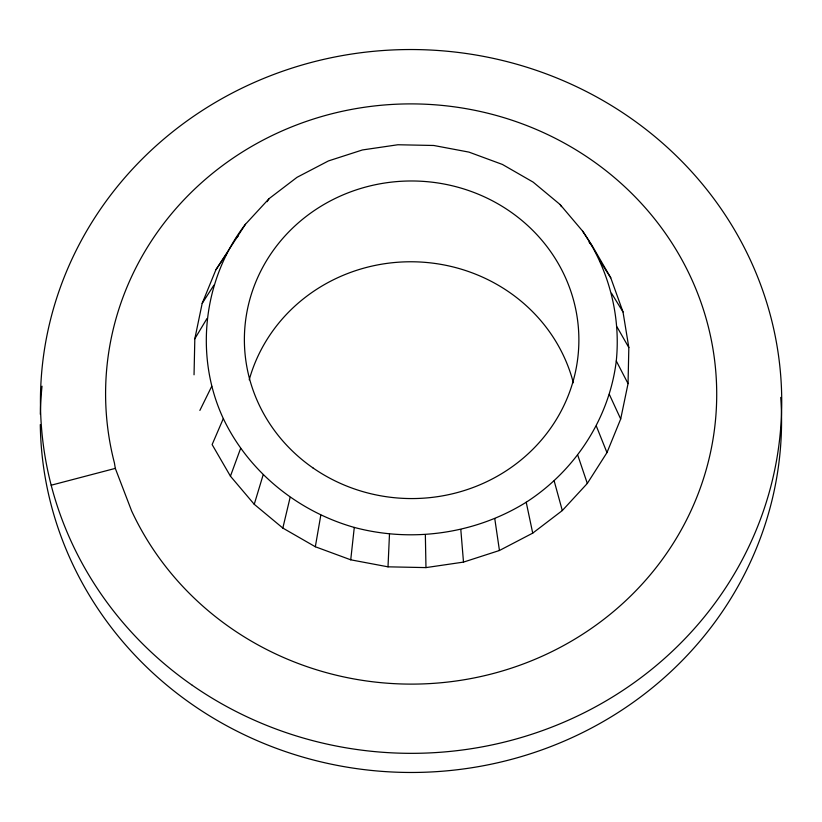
<?xml version="1.0" encoding="UTF-8"?>
<svg xmlns="http://www.w3.org/2000/svg" width="822" height="822" viewBox="0 0 822 822"><rect width="100%" height="100%" fill="white"/><g stroke="black" fill="none" stroke-linecap="round" stroke-linejoin="round"><path stroke-width="1.23" d="M194.043 374.801L194.824 338.756L202.181 303.38L215.898 269.77L245.449 224.272L269.082 198.647L297.03 177.316L328.471 160.917L362.43 149.953L397.889 144.754L433.759 145.484L468.961 152.111L502.427 164.451L533.129 182.114L560.131 204.565L582.634 231.126L592.436 246.189L610.746 277.795L623.004 311.939L628.83 347.572L628.049 383.627L620.692 418.994L606.975 452.603L587.309 483.439L562.31 510.554L532.718 533.139L499.447 550.493L463.495 562.104L425.971 567.601L388.005 566.831L350.737 559.813L315.329 546.753L282.83 528.063L254.245 504.297L230.437 476.185L212.127 444.579L223.317 418.562C194.095 355.895 203.229 278.863 245.449 224.272M223.317 418.562C248.624 471.787 297.831 511.407 354.282 527.426C412.048 542.849 475.383 533.879 526.214 502.232C574.876 470.914 609.256 418.665 616.284 360.971C620.908 315.288 608.609 268.917 582.634 231.126M388.005 566.831L389.484 534.064M350.737 559.813L354.282 527.426M315.329 546.753L320.816 515.096M282.83 528.063L290.115 497.433M254.245 504.297L263.112 474.982M230.437 476.185L240.61 448.422M199.869 410.435L211.737 386.299M194.824 338.756L206.959 318.576M202.181 303.38L213.915 285.162M267.109 201.688L269.082 198.647M215.898 269.77L226.882 253.402M235.554 238.935L238.144 236.13M51.18 485.216L115.306 468.386L131.623 510.945A305.558 290.104 0.5 0 0 646.904 578.76A305.558 290.104 0.5 0 0 479.062 111.206A305.558 290.104 0.5 0 0 114.443 463.063L115.306 468.386M589.148 242.315L592.436 246.189M599.926 260.985L610.746 277.795M560.131 204.565L561.436 206.641M611.506 293.238L623.004 311.939M617.014 326.909L628.83 347.572M616.284 360.971L628.049 383.627M609.328 394.385L620.692 418.994M596.361 426.145L606.975 452.603M577.794 455.275L587.309 483.439M554.162 480.901L562.31 510.554M526.214 502.232L532.718 533.139M494.772 518.631L499.447 550.493M460.813 529.594L463.495 562.104M425.354 534.793L425.971 567.601M780.736 397.406A370.64 351.898 0.5 0 1 425.56 772.207A370.64 351.898 0.5 0 1 40.299 424.573M40.329 414.319A370.64 351.898 0.5 0 1 42.014 386.196M249.22 379.815A167.256 158.8 0.5 0 1 412.367 261.776A167.256 158.8 0.5 0 1 573.324 382.754M192.317 685.312A370.64 351.898 0.5 0 0 779.575 439.606A370.64 351.898 0.5 0 0 261.365 79.395A370.64 351.898 0.5 0 0 192.317 685.312M312.905 467.872A167.256 158.8 0.5 0 0 577.907 356.995A167.256 158.8 0.5 0 0 344.058 194.454A167.256 158.8 0.5 0 0 312.905 467.872"/></g></svg>
